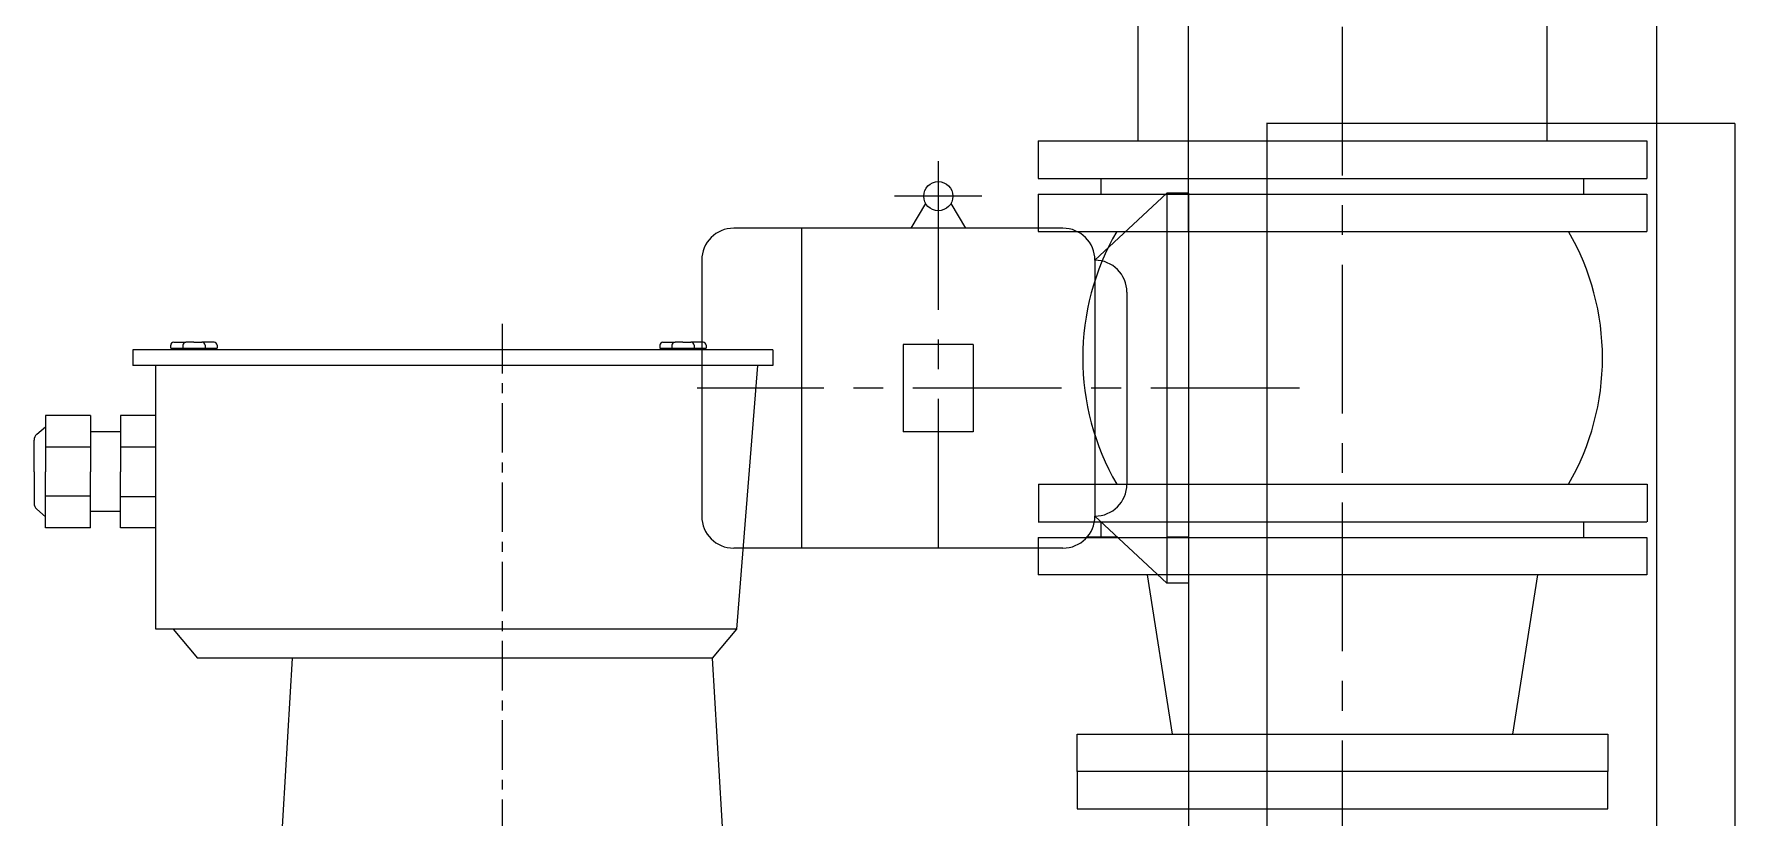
# Model space of a CAD drawing. Header units: inches. Extents: x 0 to 22015, y 0 to 16774.
# Drawn here: x 4562 to 5652, y 3449 to 3952 of the extents above; entities that cross this region are included whole.
import ezdxf

# ---------------------------------------------------------------- set-up
doc = ezdxf.new("R2010")
doc.units = ezdxf.units.IN
doc.header["$MEASUREMENT"] = 0
doc.linetypes.add('ACAD_ISO04W100', pattern=[30, 24, -3, 0, -3])
doc.linetypes.add('CENTER', pattern=[50.8, 31.75, -6.35, 6.35, -6.35])
for name, color, linetype, lineweight in [('CAXA0', 7, 'Continuous', 5), ('CAXA1', 5, 'CENTER', 5), ('图层1', 1, 'ACAD_ISO04W100', 5)]:
    doc.layers.add(name, color=color, linetype=linetype, lineweight=lineweight)

msp = doc.modelspace()

# ---------------------------------------------------------------- linework, layer by layer
at = {"color": 7, "lineweight": 5}
for p, q in [((5269.29, 3883.14), (5269.29, 3959.14)), ((5531.29, 3883.14), (5531.29, 3959.14)), ((5205.29, 3883.14), (5595.29, 3883.14)), ((5205.29, 3883.14), (5205.29, 3859.14)), ((5595.29, 3883.14), (5595.29, 3859.14)), ((5205.29, 3859.14), (5595.29, 3859.14)), ((5245.65, 3849.14), (5245.65, 3859.14)), ((5554.92, 3849.14), (5554.92, 3859.14)), ((5205.29, 3849.14), (5595.29, 3849.14)), ((5205.29, 3849.14), (5205.29, 3825.14)), ((5595.29, 3849.14), (5595.29, 3825.14)), ((5205.29, 3825.14), (5595.29, 3825.14)), ((5205.48, 3663.14), (5595.48, 3663.14)), ((5205.48, 3663.14), (5205.48, 3639.14)), ((5595.48, 3663.14), (5595.48, 3639.14)), ((5205.29, 3639.14), (5595.29, 3639.14)), ((5245.65, 3629.14), (5245.65, 3639.14)), ((5554.92, 3629.14), (5554.92, 3639.14)), ((5205.29, 3629.14), (5595.29, 3629.14)), ((5205.29, 3629.14), (5205.29, 3605.14)), ((5595.29, 3629.14), (5595.29, 3605.14)), ((5595.29, 3605.14), (5205.29, 3605.14)), ((5291.29, 3503.14), (5275.29, 3605.14)), ((5509.29, 3503.14), (5525.29, 3605.14)), ((5230.29, 3479.14), (5230.29, 3503.14)), ((5230.29, 3503.14), (5570.29, 3503.14)), ((5570.29, 3503.14), (5570.29, 3479.14)), ((5570.29, 3479.14), (5230.29, 3479.14)), ((5230.29, 3479.14), (5230.29, 3455.14)), ((5570.29, 3455.14), (5570.29, 3479.14)), ((5230.29, 3455.14), (5570.29, 3455.14))]:
    msp.add_line(p, q, dxfattribs=at)
for centre, start, end in [((5395.18, 3744.14), 149.88075, 210.11925), ((5405.39, 3744.14), 329.88075, 30.11925)]:
    msp.add_arc(centre, 161.42, start, end, dxfattribs=at)
at = {"layer": 'CAXA0', "color": 7, "linetype": 'Continuous', "lineweight": 5}
for p, q in [((5301.62, 3825.23), (5301.62, 4099.23)), ((5601.62, 3345.22), (5601.62, 4099.23)), ((5651.72, 3894.23), (5351.63, 3894.23)), ((5351.72, 3894.23), (5351.72, 2694.23)), ((5651.72, 3894.23), (5651.72, 2694.23)), ((5287.62, 3849.73), (5241.54, 3806.73)), ((5301.62, 3849.73), (5287.62, 3849.73)), ((5287.62, 3849.73), (5287.62, 3599.73)), ((5301.62, 3849.73), (5287.62, 3849.73)), ((5301.62, 3849.73), (5301.62, 3599.73)), ((5133.12, 3843.06), (5123.7, 3827.23)), ((5149.28, 3843.06), (5158.7, 3827.23)), ((5221.04, 3827.23), (5010.12, 3827.23)), ((5053.62, 3827.23), (5053.62, 3622.23)), ((4989.62, 3806.73), (4989.62, 3642.73)), ((5241.54, 3806.73), (5241.54, 3642.73)), ((5262.04, 3786.23), (5262.04, 3663.23)), ((5163.6, 3752.73), (5118.8, 3752.73)), ((5118.8, 3752.73), (5118.8, 3696.73)), ((5163.6, 3752.73), (5163.6, 3696.73)), ((5301.62, 3706.23), (5301.62, 3345.22)), ((5163.6, 3696.73), (5118.8, 3696.73)), ((5287.62, 3599.73), (5241.54, 3642.73)), ((5221.04, 3622.23), (5010.12, 3622.23)), ((5256, 3629.23), (5236.47, 3629.23)), ((5301.62, 3629.23), (5287.62, 3629.23)), ((5301.62, 3599.73), (5287.62, 3599.73))]:
    msp.add_line(p, q, dxfattribs=at)
msp.add_circle((5141.2, 3847.73), 9.33, dxfattribs=at)
for centre, start, end in [((5010.12, 3806.73), 90, 180), ((5221.04, 3806.73), 0, 90), ((5241.54, 3786.23), 0, 90), ((5241.54, 3663.23), 270, 0), ((5010.12, 3642.73), 180, 270), ((5221.04, 3642.73), 270, 0)]:
    msp.add_arc(centre, 20.5, start, end, dxfattribs=at)
at = {"layer": 'CAXA1', "linetype": 'CENTER', "lineweight": 5, "ltscale": 3}
for p, q in [((5400.29, 3098.98), (5400.29, 5037.39)), ((5141.2, 3870.28), (5141.2, 3617.23)), ((5169.2, 3847.73), (5113.2, 3847.73)), ((5372.62, 3724.73), (4986.62, 3724.73))]:
    msp.add_line(p, q, dxfattribs=at)
at = {"layer": 'CAXA1', "linetype": 'CENTER', "lineweight": 5}
msp.add_line((4861.76, 3765.96), (4861.76, 2714.52), dxfattribs=at)
at = {"layer": '图层1', "color": 7, "linetype": 'ByBlock', "lineweight": 5}
for p, q in [((4649.35, 3750.27), (4649.35, 3752.23)), ((4649.35, 3750.27), (4679.1, 3750.27)), ((4651.35, 3754.23), (4659.12, 3754.23)), ((4653.97, 3750.27), (4653.97, 3749.23)), ((4657.12, 3752.23), (4657.12, 3750.27)), ((4664.22, 3754.23), (4659.12, 3754.23)), ((4664.22, 3754.23), (4669.33, 3754.23)), ((4677.1, 3754.23), (4669.33, 3754.23)), ((4671.33, 3752.23), (4671.33, 3750.27)), ((4674.48, 3750.27), (4674.48, 3749.23)), ((4679.1, 3752.23), (4679.1, 3750.27)), ((4962.73, 3752.23), (4962.73, 3750.27)), ((4962.73, 3750.27), (4992.48, 3750.27)), ((4964.73, 3754.23), (4972.5, 3754.23)), ((4967.36, 3750.27), (4967.36, 3749.23)), ((4970.5, 3752.23), (4970.5, 3750.27)), ((4977.61, 3754.23), (4972.5, 3754.23)), ((4977.61, 3754.23), (4982.72, 3754.23)), ((4990.48, 3754.23), (4982.72, 3754.23)), ((4984.72, 3752.23), (4984.72, 3750.27)), ((4987.86, 3750.27), (4987.86, 3749.23)), ((4992.48, 3752.23), (4992.48, 3750.27)), ((5035.26, 3749.23), (4625.18, 3749.23)), ((4625.18, 3749.23), (4625.18, 3739.23)), ((5035.26, 3739.23), (4625.18, 3739.23)), ((4639.82, 3570.43), (4639.82, 3739.23)), ((5025.26, 3739.23), (5011.89, 3570.43)), ((5035.26, 3749.23), (5035.26, 3739.23)), ((4598.03, 3707.23), (4569.04, 3707.21)), ((4569.04, 3707.21), (4569.04, 3671.23)), ((4598.03, 3707.23), (4598.03, 3671.23)), ((4617.12, 3707.23), (4617.09, 3671.23)), ((4639.82, 3707.23), (4617.12, 3707.23)), ((4563.48, 3695.23), (4569.04, 3700.06)), ((4617.11, 3696.83), (4598.03, 3696.83)), ((4561.76, 3671.23), (4561.76, 3691.45)), ((4598.03, 3687.01), (4569.04, 3686.85)), ((4617.1, 3687.04), (4639.82, 3687.04)), ((4561.76, 3671.23), (4561.76, 3651.01)), ((4569.04, 3635.25), (4569.04, 3671.23)), ((4598.03, 3635.23), (4598.03, 3671.23)), ((4617.12, 3635.23), (4617.09, 3671.23)), ((4598.03, 3655.45), (4569.04, 3655.61)), ((4617.1, 3655.42), (4639.82, 3655.42)), ((4563.48, 3647.23), (4569.04, 3642.4)), ((4617.11, 3645.63), (4598.03, 3645.63)), ((4598.03, 3635.23), (4569.04, 3635.25)), ((4639.82, 3635.23), (4617.12, 3635.23)), ((5011.89, 3570.43), (4639.82, 3570.43)), ((4650.96, 3570.43), (4666.45, 3551.71)), ((5011.89, 3570.43), (4996.4, 3551.71)), ((4996.4, 3551.71), (4666.45, 3551.71)), ((4727.12, 3551.71), (4716.71, 3372.92)), ((4996.4, 3551.71), (5006.81, 3372.92))]:
    msp.add_line(p, q, dxfattribs=at)
for centre, radius, start, end in [((4651.35, 3752.23), 2, 90, 180), ((4659.12, 3752.23), 2, 90, 180), ((4669.33, 3752.23), 2, 0, 90), ((4677.1, 3752.23), 2, 0, 90), ((4964.73, 3752.23), 2, 90, 180), ((4972.5, 3752.23), 2, 90, 180), ((4982.72, 3752.23), 2, 0, 90), ((4990.48, 3752.23), 2, 0, 90), ((4566.76, 3691.45), 5, 131.00628, 180), ((4566.76, 3651.01), 5, 180, 228.99372)]:
    msp.add_arc(centre, radius, start, end, dxfattribs=at)

doc.saveas('drawing.dxf')
